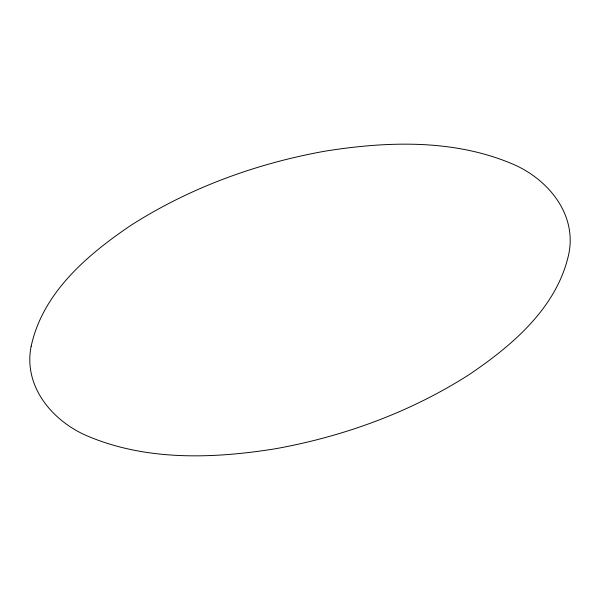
<?xml version="1.0" encoding="UTF-8"?>
<svg xmlns="http://www.w3.org/2000/svg" width="600" height="600" viewBox="0 0 600 600"><rect width="100%" height="100%" fill="white"/><g stroke="black" fill="none" stroke-linecap="round" stroke-linejoin="round"><path stroke-width="0.9" d="M31.178 346.192C22.83 387.135 53.648 422.632 89.707 436.95C148.072 460.98 213.458 458.61 274.673 448.89C343.433 436.605 410.438 412.268 469.357 374.468C512.64 345.233 557.303 307.245 568.822 253.808C577.17 212.865 546.352 177.368 510.293 163.05C451.928 139.02 386.543 141.39 325.327 151.11C256.567 163.395 189.562 187.733 130.642 225.532C87.36 254.767 42.697 292.755 31.178 346.192"/></g></svg>
